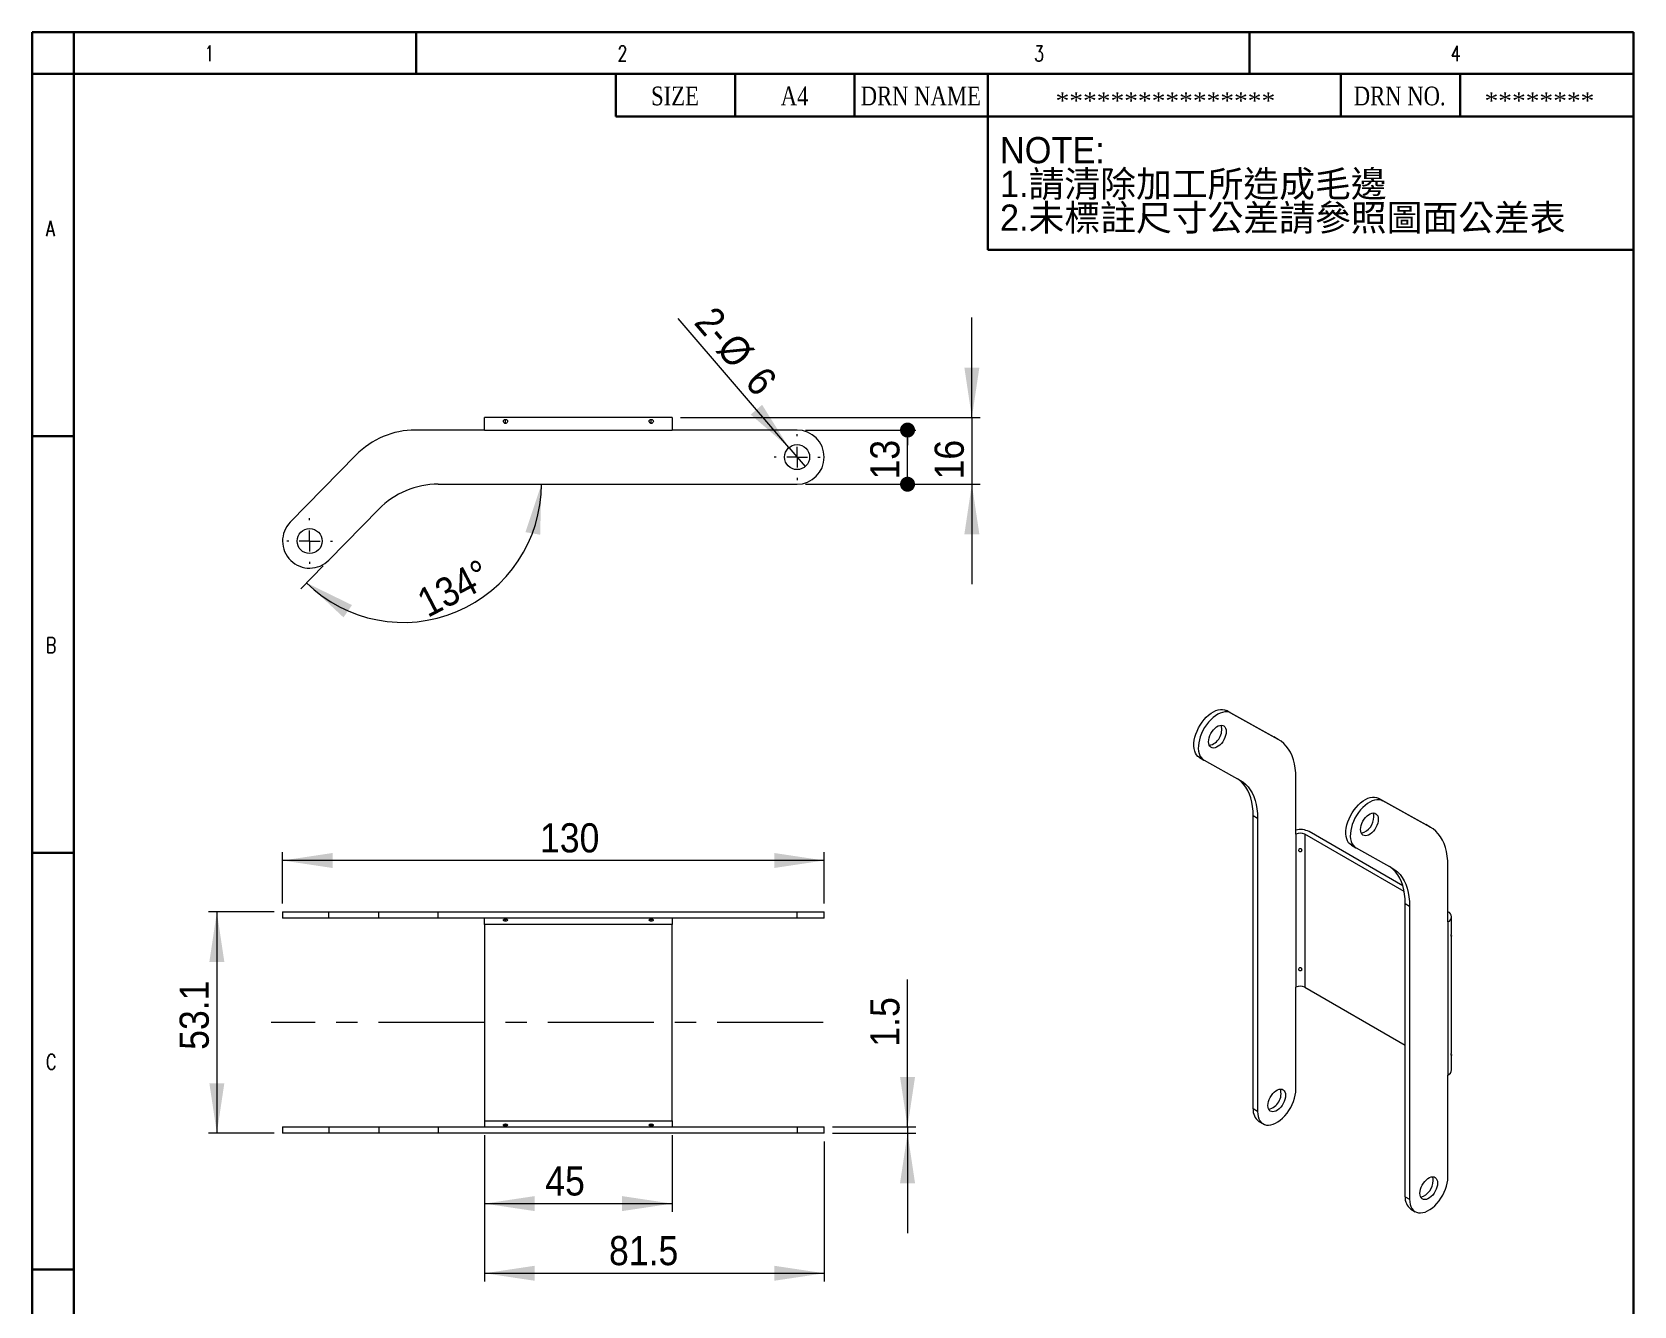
# Model space of a CAD drawing. Header units: millimetres. Extents: x 10 to 202, y 2 to 295.
# Drawn here: x 10 to 202.2, y 141.6 to 294.5 of the extents above; entities that cross this region are included whole.
import ezdxf

# ---------------------------------------------------------------- set-up
doc = ezdxf.new("R2010")
doc.units = ezdxf.units.MM
doc.linetypes.add('CENTER', pattern=[10.16, 6.35, -1.27, 1.27, -1.27])
doc.linetypes.add('CENTERX2', pattern=[20.32, 12.7, -2.54, 2.54, -2.54])
doc.layers.add('SLD-0', color=179, linetype='Continuous')
for name, color, linetype, lineweight in [('中心線2', 1, 'CENTER', 15), ('尺寸標柱線', 3, 'Continuous', 15), ('文字線性', 179, 'Continuous', 15)]:
    doc.layers.add(name, color=color, linetype=linetype, lineweight=lineweight)
doc.styles.add('SLDTEXTSTYLE0', font='GOTHIC.TTF', dxfattribs={"width": 0.913})
doc.styles.add('SLDTEXTSTYLE1', font='')
doc.styles.add('SLDTEXTSTYLE12', font='times.ttf', dxfattribs={"width": 0.8})
doc.styles.add('SLDTEXTSTYLE13', font='times.ttf', dxfattribs={"width": 1.090687})
doc.styles.add('SLDTEXTSTYLE14', font='txt_____.ttf', dxfattribs={"width": 0.75})
doc.styles.add('SLDTEXTSTYLE2', font='', dxfattribs={"bigfont": 'bigfont'})
doc.styles.get('SLDTEXTSTYLE1').set_extended_font_data('新細明體')
doc.styles.get('SLDTEXTSTYLE2').set_extended_font_data('新細明體')
doc.dimstyles.new('SLDDIMSTYLE0', dxfattribs={"dimtxt": 3.5, "dimasz": 6, "dimexe": 0, "dimexo": 0.0625, "dimgap": 0.875, "dimtad": 2, "dimlfac": 2, "dimrnd": 1e-09, "dimzin": 12, "dimdsep": 46, "dimtxsty": 'SLDTEXTSTYLE0', "dimsah": 1, "dimcen": 0.09, "dimadec": 0, "dimazin": 0, "dimtfac": 1, "dimtofl": 0, "dimtmove": 0, "dimatfit": 3, "dimfxl": 0, "dimtolj": 1, "dimtzin": 12, "dimarcsym": 0})
doc.dimstyles.new('SLDDIMSTYLE1', dxfattribs={"dimtxt": 3.5, "dimasz": 6, "dimexe": 0, "dimexo": 0.0625, "dimgap": 0.875, "dimtad": 2, "dimdec": 1, "dimlfac": 2, "dimrnd": 1e-09, "dimzin": 12, "dimdsep": 46, "dimtxsty": 'SLDTEXTSTYLE0', "dimsah": 1, "dimcen": 0.09, "dimadec": 0, "dimazin": 0, "dimtfac": 1, "dimtdec": 1, "dimtofl": 0, "dimtmove": 0, "dimatfit": 3, "dimfxl": 0, "dimtolj": 1, "dimtzin": 12, "dimarcsym": 0})
doc.dimstyles.new('SLDDIMSTYLE10', dxfattribs={"dimtxt": 3.5, "dimasz": 6, "dimexe": 0, "dimexo": 0.0625, "dimgap": 0.875, "dimtad": 2, "dimlfac": 2, "dimrnd": 1e-09, "dimzin": 12, "dimdsep": 46, "dimtxsty": 'SLDTEXTSTYLE0', "dimsah": 1, "dimcen": 0.09, "dimadec": 0, "dimazin": 0, "dimtfac": 1, "dimtofl": 0, "dimtmove": 0, "dimatfit": 3, "dimfxl": 0, "dimtolj": 1, "dimtzin": 12, "dimarcsym": 0})
doc.dimstyles.new('SLDDIMSTYLE2', dxfattribs={"dimtxt": 3.5, "dimasz": 6, "dimexe": 0, "dimexo": 0.0625, "dimgap": 0.875, "dimtad": 2, "dimdec": 1, "dimlfac": 2, "dimrnd": 1e-09, "dimzin": 12, "dimdsep": 46, "dimtxsty": 'SLDTEXTSTYLE0', "dimsah": 1, "dimcen": 0.09, "dimadec": 0, "dimazin": 0, "dimtfac": 1, "dimtdec": 1, "dimtofl": 0, "dimtmove": 0, "dimatfit": 3, "dimfxl": 0, "dimtolj": 1, "dimtzin": 12, "dimarcsym": 0})
doc.dimstyles.new('SLDDIMSTYLE5', dxfattribs={"dimtxt": 3.5, "dimasz": 1.8, "dimexe": 0, "dimexo": 0.0625, "dimgap": 0.875, "dimtad": 2, "dimlfac": 2, "dimrnd": 1e-09, "dimzin": 12, "dimdsep": 46, "dimtxsty": 'SLDTEXTSTYLE0', "dimblk1": 'DOT', "dimblk2": 'DOT', "dimsah": 1, "dimcen": 0.09, "dimadec": 0, "dimazin": 0, "dimtfac": 1, "dimtofl": 0, "dimtmove": 0, "dimatfit": 3, "dimldrblk": 'DOT', "dimfxl": 0, "dimtolj": 1, "dimtzin": 12, "dimarcsym": 0})
doc.dimstyles.new('SLDDIMSTYLE7', dxfattribs={"dimtxt": 3.5, "dimasz": 6, "dimexe": 0, "dimexo": 0.0625, "dimgap": 0.875, "dimtad": 2, "dimlfac": 2, "dimrnd": 1e-09, "dimzin": 12, "dimdsep": 46, "dimtxsty": 'SLDTEXTSTYLE0', "dimsah": 1, "dimcen": 0.09, "dimadec": 0, "dimazin": 0, "dimtfac": 1, "dimtmove": 0, "dimatfit": 3, "dimfxl": 0, "dimtolj": 1, "dimtzin": 12, "dimarcsym": 0})
doc.dimstyles.new('SLDDIMSTYLE9', dxfattribs={"dimtxt": 3.5, "dimasz": 6, "dimexe": 0, "dimexo": 0.0625, "dimgap": 0.875, "dimtad": 2, "dimdec": 4, "dimlfac": 2, "dimzin": 12, "dimdsep": 46, "dimtxsty": 'SLDTEXTSTYLE0', "dimsah": 1, "dimcen": 0.09, "dimadec": 0, "dimazin": 0, "dimtfac": 1, "dimtdec": 0, "dimtofl": 0, "dimtmove": 0, "dimatfit": 3, "dimfxl": 0, "dimtolj": 1, "dimtzin": 12, "dimarcsym": 0})

# ---------------------------------------------------------------- blocks, each defined once
blk = doc.blocks.new('SW_NOTE_0')
at = {"layer": '文字線性', "color": 0, "char_height": 3.5, "attachment_point": 1}
for s, insert, style in [('NOTE:', (0, 4.37), 'SLDTEXTSTYLE1'), ('1.請清除加工所造成毛邊', (0, -0.13), 'SLDTEXTSTYLE2'), ('2.未標註尺寸公差請參照圖面公差表', (0, -4.63), 'SLDTEXTSTYLE2')]:
    blk.add_mtext(s, dxfattribs=dict(at, insert=insert, style=style))
blk = doc.blocks.new('*D3')
at = {"layer": '尺寸標柱線', "color": 5}
for p, q in [((40.07, 189.92), (40.07, 196.09)), ((105.07, 195.09), (40.07, 195.09)), ((105.07, 189.92), (105.07, 196.09))]:
    blk.add_line(p, q, dxfattribs=at)
for points in [[(40.07, 195.09), (46.07, 194.19), (46.07, 195.99)], [(105.07, 195.09), (99.07, 195.99), (99.07, 194.19)]]:
    blk.add_solid(points, dxfattribs=at)
at = {"layer": '尺寸標柱線', "color": 5, "insert": (70.96, 199.56), "char_height": 3.5, "attachment_point": 1, "style": 'SLDTEXTSTYLE0'}
blk.add_mtext('130', dxfattribs=at)
blk = doc.blocks.new('*D4')
at = {"layer": '尺寸標柱線', "color": 5}
for p, q in [((64.32, 162.12), (64.32, 152.92)), ((86.82, 162.12), (86.82, 152.92)), ((64.32, 153.92), (86.82, 153.92))]:
    blk.add_line(p, q, dxfattribs=at)
for points in [[(64.32, 153.92), (70.32, 153.02), (70.32, 154.82)], [(86.82, 153.92), (80.82, 154.82), (80.82, 153.02)]]:
    blk.add_solid(points, dxfattribs=at)
at = {"layer": '尺寸標柱線', "color": 5, "insert": (71.59, 158.39), "char_height": 3.5, "attachment_point": 1, "style": 'SLDTEXTSTYLE0'}
blk.add_mtext('45', dxfattribs=at)
blk = doc.blocks.new('*D5')
at = {"layer": '尺寸標柱線', "color": 5}
for p, q in [((64.32, 162.12), (64.32, 144.56)), ((105.07, 161.37), (105.07, 144.56)), ((64.32, 145.56), (105.07, 145.56))]:
    blk.add_line(p, q, dxfattribs=at)
for points in [[(64.32, 145.56), (70.32, 144.66), (70.32, 146.46)], [(105.07, 145.56), (99.07, 146.46), (99.07, 144.66)]]:
    blk.add_solid(points, dxfattribs=at)
at = {"layer": '尺寸標柱線', "color": 5, "insert": (79.24, 150.03), "char_height": 3.5, "attachment_point": 1, "style": 'SLDTEXTSTYLE0'}
blk.add_mtext('81.5', dxfattribs=at)
blk = doc.blocks.new('*D6')
at = {"layer": '尺寸標柱線', "color": 5}
for p, q in [((39.07, 188.92), (31.18, 188.92)), ((32.18, 188.92), (32.18, 162.37)), ((39.07, 162.37), (31.18, 162.37))]:
    blk.add_line(p, q, dxfattribs=at)
for points in [[(32.18, 188.92), (31.28, 182.92), (33.08, 182.92)], [(32.18, 162.37), (33.08, 168.37), (31.28, 168.37)]]:
    blk.add_solid(points, dxfattribs=at)
at = {"layer": '尺寸標柱線', "color": 5, "insert": (27.71, 172.37), "char_height": 3.5, "attachment_point": 1, "rotation": 90, "style": 'SLDTEXTSTYLE0'}
blk.add_mtext('53.1', dxfattribs=at)
blk = doc.blocks.new('*D7')
at = {"layer": '尺寸標柱線', "color": 5}
for p, q in [((115.07, 163.12), (115.07, 180.8)), ((106.07, 163.12), (116.07, 163.12)), ((106.07, 162.37), (116.07, 162.37)), ((115.07, 163.12), (115.07, 162.37)), ((115.07, 162.37), (115.07, 150.37))]:
    blk.add_line(p, q, dxfattribs=at)
for points in [[(115.07, 163.12), (115.97, 169.12), (114.17, 169.12)], [(115.07, 162.37), (114.17, 156.37), (115.97, 156.37)]]:
    blk.add_solid(points, dxfattribs=at)
at = {"layer": '尺寸標柱線', "color": 5, "insert": (110.6, 172.75), "char_height": 3.5, "attachment_point": 1, "rotation": 90, "style": 'SLDTEXTSTYLE0'}
blk.add_mtext('1.5', dxfattribs=at)
blk = doc.blocks.new('*D19')
at = {"layer": '尺寸標柱線', "color": 5}
blk.add_line((44.94, 230.43), (42.24, 227.68), dxfattribs=at)
blk.add_arc((54.55, 240.24), 16.58, 225.5818, 0, dxfattribs=at)
for points in [[(71.13, 240.24), (69.21, 234.49), (70.98, 234.18)], [(42.94, 228.4), (47.38, 224.26), (48.4, 225.74)]]:
    blk.add_solid(points, dxfattribs=at)
at = {"layer": '尺寸標柱線', "color": 5, "insert": (55.87, 227.28), "char_height": 3.5, "attachment_point": 1, "rotation": 27.4965, "style": 'SLDTEXTSTYLE0'}
blk.add_mtext('134°', dxfattribs=at)
blk = doc.blocks.new('_DOT')
at = {"color": 0, "linetype": 'ByBlock', "lineweight": -2}
blk.add_line((-0.5, 0), (-1, 0), dxfattribs=at)
at = {"color": 0, "linetype": 'ByBlock', "const_width": 0.5}
blk.add_lwpolyline([(-0.25, 0, 1), (0.25, 0, 1)], format="xyb", close=True, dxfattribs=at)
blk = doc.blocks.new('*D20')
at = {"layer": '尺寸標柱線', "color": 5}
for p, q in [((102.82, 246.74), (116.07, 246.74)), ((115.07, 240.24), (115.07, 246.74)), ((102.82, 240.24), (116.07, 240.24))]:
    blk.add_line(p, q, dxfattribs=at)
at = {"layer": '尺寸標柱線', "color": 5, "xscale": 1.8, "yscale": 1.8}
for p, rotation in [((115.07, 246.74, 1.62), 89.99999999999679), ((115.07, 240.24, 1.62), 269.9999999999968)]:
    blk.add_blockref('_DOT', p, dxfattribs=dict(at, rotation=rotation))
at = {"layer": '尺寸標柱線', "color": 5, "insert": (110.6, 240.81), "char_height": 3.5, "attachment_point": 1, "rotation": 90, "style": 'SLDTEXTSTYLE0'}
blk.add_mtext('13', dxfattribs=at)
blk = doc.blocks.new('*D21')
at = {"layer": '尺寸標柱線', "color": 5}
for p, q in [((122.79, 248.24), (122.79, 260.24)), ((87.82, 248.24), (123.79, 248.24)), ((122.79, 248.24), (122.79, 240.24)), ((102.82, 240.24), (123.79, 240.24)), ((122.79, 240.24), (122.79, 228.24))]:
    blk.add_line(p, q, dxfattribs=at)
for points in [[(122.79, 248.24), (123.69, 254.24), (121.89, 254.24)], [(122.79, 240.24), (121.89, 234.24), (123.69, 234.24)]]:
    blk.add_solid(points, dxfattribs=at)
at = {"layer": '尺寸標柱線', "color": 5, "insert": (118.32, 240.81), "char_height": 3.5, "attachment_point": 1, "rotation": 90, "style": 'SLDTEXTSTYLE0'}
blk.add_mtext('16', dxfattribs=at)
blk = doc.blocks.new('*D22')
at = {"layer": '尺寸標柱線', "color": 5}
for q in [(87.56, 260.14), (102.79, 242.35)]:
    blk.add_line((100.84, 244.63), q, dxfattribs=at)
blk.add_solid([(100.84, 244.63), (97.62, 249.77), (96.25, 248.6)], dxfattribs=at)
at = {"layer": '尺寸標柱線', "color": 5, "char_height": 3.5, "attachment_point": 1, "rotation": 310.5672, "style": 'SLDTEXTSTYLE0'}
for s, insert in [('2-', (91.99, 261.85)), ('%%c', (94.64, 258.67)), ('6', (98.08, 254.66))]:
    blk.add_mtext(s, dxfattribs=dict(at, insert=insert))
blk = doc.blocks.new('SW_CENTERMARKSYMBOL_2')
at = {"layer": '中心線2', "color": 0}
for p, q in [((0, 2.5), (0, 2.75)), ((-2.5, 0), (-2.75, 0)), ((0, 0), (-1.25, 0)), ((0, 0), (0, 1.25)), ((0, 0), (0, -1.25)), ((0, 0), (1.25, 0)), ((2.5, 0), (2.75, 0)), ((0, -2.5), (0, -2.75))]:
    blk.add_line(p, q, dxfattribs=at)
blk = doc.blocks.new('SW_CENTERMARKSYMBOL_3')
at = {"layer": '中心線2', "color": 0}
for p, q in [((0, 2.5), (0, 2.75)), ((-2.5, 0), (-2.75, 0)), ((0, 0), (-1.25, 0)), ((0, 0), (0, 1.25)), ((0, 0), (0, -1.25)), ((0, 0), (1.25, 0)), ((2.5, 0), (2.75, 0)), ((0, -2.5), (0, -2.75))]:
    blk.add_line(p, q, dxfattribs=at)

msp = doc.modelspace()

# ---------------------------------------------------------------- linework, layer by layer
at = {"color": 7, "linetype": 'Continuous', "lineweight": 15}
for p, q in [((64.315949, 246.740739), (64.315949, 248.240739)), ((86.815948, 248.240739), (64.315949, 248.240739)), ((86.815948, 248.240739), (86.815948, 246.740739)), ((64.315949, 246.740719), (56.017691, 246.740719)), ((64.315949, 246.740739), (86.815948, 246.740739)), ((101.815952, 246.740719), (86.815948, 246.740739)), ((48.875188, 243.739624), (40.994635, 235.697383)), ((58.748823, 240.240719), (101.815948, 240.240719)), ((45.637259, 231.148096), (51.606322, 237.239624)), ((153.867816, 212.779848), (153.337485, 213.086001)), ((153.337485, 213.086001), (159.024208, 209.934083)), ((159.554539, 209.62793), (153.867816, 212.779848)), ((159.554539, 209.62793), (159.024208, 209.934083)), ((159.024208, 209.934083), (159.074829, 209.905447)), ((159.60516, 209.599294), (159.074829, 209.905447)), ((150.104202, 207.447376), (150.634532, 207.141223)), ((150.650984, 207.131918), (154.958344, 204.744521)), ((161.676634, 198.244978), (161.676634, 205.020844)), ((171.580869, 202.55432), (172.111199, 202.248167)), ((171.580869, 202.55432), (177.267591, 199.402402)), ((177.797922, 199.096249), (172.111199, 202.248167)), ((157.08044, 200.137437), (156.550109, 200.443591)), ((156.550109, 165.277525), (156.550109, 200.443591)), ((157.08044, 200.137437), (157.08044, 164.971372)), ((161.676648, 198.244986), (161.676648, 179.872819)), ((174.670728, 191.355969), (162.737308, 198.244986)), ((162.737308, 198.244986), (162.737308, 179.872819)), ((174.501357, 192.066051), (163.267638, 198.55114)), ((177.797922, 199.096249), (177.267591, 199.402402)), ((177.267591, 199.402402), (177.318212, 199.373766)), ((177.848543, 199.067613), (177.318212, 199.373766)), ((168.347585, 196.915695), (168.877915, 196.609542)), ((168.894367, 196.600237), (173.201728, 194.212841)), ((179.920017, 187.713297), (179.920017, 194.489163)), ((40.065946, 188.920553), (40.065946, 188.170552)), ((40.065946, 188.920553), (45.637259, 188.920553)), ((45.637259, 188.170552), (45.637259, 188.920553)), ((45.637259, 188.920553), (51.606322, 188.920553)), ((51.606322, 188.170552), (51.606322, 188.920553)), ((51.606322, 188.920553), (58.748823, 188.920553)), ((58.748823, 188.170552), (58.748823, 188.920553)), ((58.748823, 188.920553), (101.815948, 188.920553)), ((101.815948, 188.170552), (101.815948, 188.920553)), ((101.815948, 188.920553), (105.065947, 188.920553)), ((105.065947, 188.170552), (105.065947, 188.920553)), ((174.793492, 189.91191), (175.323823, 189.605756)), ((174.793492, 154.745844), (174.793492, 189.91191)), ((175.323823, 189.605756), (175.323823, 154.439691)), ((45.637259, 188.170552), (40.065946, 188.170552)), ((51.606322, 188.170552), (45.637259, 188.170552)), ((58.748823, 188.170552), (51.606322, 188.170552)), ((101.815948, 188.170552), (58.748823, 188.170552)), ((64.315949, 187.420552), (64.315949, 188.170552)), ((86.815948, 187.420552), (64.315949, 187.420552)), ((64.315949, 187.420552), (64.315949, 163.870512)), ((86.815948, 188.170552), (86.815948, 187.420552)), ((86.815948, 163.870512), (86.815948, 187.420552)), ((105.065947, 188.170552), (101.815948, 188.170552)), ((179.920031, 187.713305), (179.920031, 169.341138)), ((180.35937, 186.487771), (180.35937, 188.325612)), ((180.35937, 172.198307), (180.35937, 186.080758)), ((161.676634, 167.624695), (161.676648, 179.872819)), ((162.737308, 179.872819), (174.793492, 172.912932)), ((180.35937, 169.953444), (180.35937, 171.791294)), ((179.920017, 157.093014), (179.920031, 169.341138)), ((64.315949, 163.870512), (86.815948, 163.870512)), ((64.315949, 163.870512), (64.315949, 163.120513)), ((86.815948, 163.870512), (86.815948, 163.120513)), ((157.08044, 164.971372), (156.550109, 165.277525)), ((157.223338, 163.78953), (157.753669, 163.483377)), ((40.065946, 163.120513), (40.065946, 162.370512)), ((40.065946, 163.120513), (45.637259, 163.120513)), ((45.637259, 162.370512), (40.065946, 162.370512)), ((45.637259, 163.120513), (45.637259, 162.370512)), ((45.637259, 163.120513), (51.606322, 163.120513)), ((51.606322, 162.370512), (45.637259, 162.370512)), ((51.606322, 163.120513), (51.606322, 162.370512)), ((51.606322, 163.120513), (58.748823, 163.120513)), ((58.748823, 162.370512), (51.606322, 162.370512)), ((58.748823, 163.120513), (58.748823, 162.370512)), ((58.748823, 163.120513), (101.815948, 163.120513)), ((101.815948, 162.370512), (58.748823, 162.370512)), ((101.815948, 163.120513), (101.815948, 162.370512)), ((101.815948, 163.120513), (105.065947, 163.120513)), ((105.065947, 162.370512), (101.815948, 162.370512)), ((105.065947, 162.370512), (105.065947, 163.120513)), ((174.793492, 154.745844), (175.323823, 154.439691)), ((175.466721, 153.257849), (175.997052, 152.951696))]:
    msp.add_line(p, q, dxfattribs=at)
at = {"color": 8, "linetype": 'Continuous', "lineweight": 15}
for p, q in [((66.815948, 247.529773), (66.815948, 248.016445)), ((84.315948, 247.529773), (84.315948, 248.016445)), ((66.815948, 187.815069), (66.815948, 188.058405)), ((84.315948, 187.815069), (84.315948, 188.058405)), ((66.815948, 163.232659), (66.815948, 163.475996)), ((84.315948, 163.232659), (84.315948, 163.475996))]:
    msp.add_line(p, q, dxfattribs=at)
at = {"color": 7, "linetype": 'Continuous', "lineweight": 15, "flags": 128}
for points in [[(150.104202, 207.447376), (149.927612, 207.574362), (149.762981, 207.753041), (149.629356, 207.971286), (149.528844, 208.22566), (149.463032, 208.512148), (149.432958, 208.826233), (149.439093, 209.16296), (149.481344, 209.517024), (149.559041, 209.882833), (149.670961, 210.254624), (149.81534, 210.626532), (149.989898, 210.992691), (150.191886, 211.34733), (150.418114, 211.684851), (150.665017, 211.999931), (150.928702, 212.287607), (151.205008, 212.543338), (151.489579, 212.763088), (151.777927, 212.943398), (152.065505, 213.081421), (152.347777, 213.17498), (152.620291, 213.222601), (152.87875, 213.223531), (153.119078, 213.177757), (153.337485, 213.086001)], [(153.867816, 212.779848), (153.649409, 212.871604), (153.409081, 212.917378), (153.150621, 212.916447), (152.878107, 212.868827), (152.595835, 212.775268), (152.308258, 212.637245), (152.01991, 212.456935), (151.735339, 212.237185), (151.459033, 211.981454), (151.195347, 211.693778), (150.948445, 211.378698), (150.722216, 211.041177), (150.520229, 210.686538), (150.345671, 210.320379), (150.201292, 209.948471), (150.089372, 209.57668), (150.011674, 209.210871), (149.969423, 208.856807), (149.963288, 208.520079), (149.993363, 208.205995), (150.059175, 207.919507), (150.159686, 207.665133), (150.293311, 207.446888), (150.457942, 207.268209), (150.650984, 207.131918)], [(151.198739, 209.343575), (151.216799, 209.579061), (151.270363, 209.827376), (151.357609, 210.08007), (151.475562, 210.328533), (151.620209, 210.564304), (151.786623, 210.779361), (151.969136, 210.966371), (152.161534, 211.118973), (152.357265, 211.231966), (152.549663, 211.301502), (152.732177, 211.325218), (152.89859, 211.302298), (153.043237, 211.233532), (153.161191, 211.121256), (153.248436, 210.969292), (153.302, 210.782823), (153.32006, 210.568187), (153.302, 210.332705), (153.248436, 210.084387), (153.161191, 209.831696), (153.043237, 209.583233), (152.89859, 209.347459), (152.732177, 209.132405), (152.549663, 208.945393), (152.357265, 208.792793), (152.161534, 208.6798), (151.969136, 208.610262), (151.786623, 208.586548), (151.620209, 208.609465), (151.475562, 208.678234), (151.357609, 208.790511), (151.270363, 208.942471), (151.216799, 209.128943), (151.198739, 209.343575)], [(161.676634, 205.020844), (161.658149, 205.600205), (161.602791, 206.155194), (161.510849, 206.68291), (161.382804, 207.180595), (161.219325, 207.645645), (161.021268, 208.075628), (160.789667, 208.468299), (160.525733, 208.821603), (160.230847, 209.133694), (159.906551, 209.402937), (159.554539, 209.62793)], [(156.550109, 200.443591), (156.531624, 201.022951), (156.476266, 201.577939), (156.384324, 202.105655), (156.256279, 202.60334), (156.092801, 203.06839), (155.894743, 203.498375), (155.663142, 203.891045), (155.399209, 204.244348), (155.104323, 204.556439), (154.780026, 204.825684), (154.656114, 204.912035)], [(154.958344, 204.744521), (155.310356, 204.519531), (155.634653, 204.250286), (155.92954, 203.938195), (156.193472, 203.584892), (156.425073, 203.192221), (156.623131, 202.762237), (156.78661, 202.297187), (156.914654, 201.799502), (157.006596, 201.271786), (157.061955, 200.716797), (157.08044, 200.137437)], [(168.347585, 196.915695), (168.170995, 197.042681), (168.006364, 197.22136), (167.872739, 197.439605), (167.772228, 197.693979), (167.706415, 197.980467), (167.676341, 198.294552), (167.682476, 198.631279), (167.724727, 198.985343), (167.802425, 199.351152), (167.914344, 199.722943), (168.058724, 200.094851), (168.233281, 200.46101), (168.435269, 200.815649), (168.661497, 201.15317), (168.9084, 201.46825), (169.172085, 201.755926), (169.448391, 202.011657), (169.732962, 202.231407), (170.021311, 202.411717), (170.308888, 202.549741), (170.59116, 202.643299), (170.863674, 202.69092), (171.122134, 202.69185), (171.362462, 202.646076), (171.580869, 202.55432)], [(172.111199, 202.248167), (171.892792, 202.339923), (171.652464, 202.385697), (171.394005, 202.384766), (171.12149, 202.337146), (170.839218, 202.243587), (170.551641, 202.105564), (170.263293, 201.925254), (169.978722, 201.705504), (169.702416, 201.449773), (169.438731, 201.162097), (169.191828, 200.847017), (168.965599, 200.509496), (168.763612, 200.154857), (168.589054, 199.788698), (168.444675, 199.41679), (168.332755, 199.044999), (168.255057, 198.67919), (168.212807, 198.325126), (168.206672, 197.988398), (168.236746, 197.674314), (168.302558, 197.387826), (168.403069, 197.133452), (168.536695, 196.915207), (168.701325, 196.736528), (168.894367, 196.600237)], [(171.563443, 200.036507), (171.545384, 199.801024), (171.491819, 199.552706), (171.404574, 199.300015), (171.28662, 199.051552), (171.141974, 198.815778), (170.97556, 198.600724), (170.793046, 198.413712), (170.600648, 198.261112), (170.404917, 198.148119), (170.21252, 198.078581), (170.030006, 198.054867), (169.863592, 198.077784), (169.718945, 198.146553), (169.600992, 198.25883), (169.513747, 198.41079), (169.460182, 198.597262), (169.442122, 198.811894), (169.460182, 199.04738), (169.513747, 199.295695), (169.600992, 199.548389), (169.718945, 199.796852), (169.863592, 200.032623), (170.030006, 200.24768), (170.21252, 200.43469), (170.404917, 200.587292), (170.600648, 200.700285), (170.793046, 200.769821), (170.97556, 200.793537), (171.141974, 200.770617), (171.28662, 200.701851), (171.404574, 200.589575), (171.491819, 200.437611), (171.545384, 200.251142), (171.563443, 200.036507)], [(179.920017, 194.489163), (179.901532, 195.068524), (179.846174, 195.623513), (179.754232, 196.151229), (179.626187, 196.648914), (179.462708, 197.113964), (179.264651, 197.543947), (179.03305, 197.936618), (178.769117, 198.289922), (178.474231, 198.602013), (178.149934, 198.871256), (177.797922, 199.096249)], [(174.793492, 189.91191), (174.775008, 190.49127), (174.719649, 191.046258), (174.627707, 191.573974), (174.499662, 192.071659), (174.336184, 192.536709), (174.138126, 192.966694), (173.906525, 193.359364), (173.642592, 193.712668), (173.347706, 194.024758), (173.023409, 194.294003), (172.899497, 194.380354)], [(173.201728, 194.212841), (173.553739, 193.98785), (173.878036, 193.718605), (174.172923, 193.406514), (174.436856, 193.053211), (174.668456, 192.66054), (174.866514, 192.230556), (175.029993, 191.765506), (175.158038, 191.267821), (175.24998, 190.740105), (175.305338, 190.185116), (175.323823, 189.605756)], [(157.08044, 164.971372), (157.098561, 164.649229), (157.152638, 164.35309), (157.24182, 164.087623), (157.364699, 163.857014), (157.519337, 163.664903), (157.703296, 163.514318), (157.913674, 163.407634), (158.147154, 163.346533), (158.400053, 163.331978), (158.668384, 163.3642), (158.947915, 163.442691), (159.234236, 163.566212), (159.522834, 163.732815), (159.809155, 163.939873), (160.088686, 164.184121), (160.357017, 164.461708), (160.609917, 164.768252), (160.843397, 165.098924), (161.053776, 165.448506), (161.237735, 165.811485), (161.392373, 166.182138), (161.515252, 166.554618), (161.604434, 166.923052), (161.658512, 167.28163), (161.676634, 167.624695)], [(158.317876, 165.685729), (158.335936, 165.921214), (158.3895, 166.169529), (158.476745, 166.422222), (158.594699, 166.670686), (158.739346, 166.90646), (158.90576, 167.121513), (159.088273, 167.308525), (159.280671, 167.461125), (159.476402, 167.574118), (159.6688, 167.643656), (159.851314, 167.66737), (160.017727, 167.644453), (160.162374, 167.575685), (160.280328, 167.463408), (160.367573, 167.311446), (160.421137, 167.124974), (160.439197, 166.910341), (160.421137, 166.674858), (160.367573, 166.426541), (160.280328, 166.173848), (160.162374, 165.925385), (160.017727, 165.689612), (159.851314, 165.474558), (159.6688, 165.287546), (159.476402, 165.134945), (159.280671, 165.021952), (159.088273, 164.952415), (158.90576, 164.928702), (158.739346, 164.951618), (158.594699, 165.020386), (158.476745, 165.132662), (158.3895, 165.284624), (158.335936, 165.471097), (158.317876, 165.685729)], [(175.323823, 154.439691), (175.341944, 154.117548), (175.396022, 153.821409), (175.485203, 153.555942), (175.608082, 153.325333), (175.76272, 153.133222), (175.946679, 152.982637), (176.157057, 152.875953), (176.390537, 152.814852), (176.643437, 152.800297), (176.911768, 152.832519), (177.191298, 152.91101), (177.47762, 153.034531), (177.766217, 153.201134), (178.052539, 153.408192), (178.332069, 153.65244), (178.6004, 153.930027), (178.8533, 154.236571), (179.08678, 154.567243), (179.297159, 154.916825), (179.481118, 155.279804), (179.635756, 155.650457), (179.758635, 156.022937), (179.847817, 156.391371), (179.901895, 156.749949), (179.920017, 157.093014)], [(178.68258, 156.37866), (178.66452, 156.143177), (178.610956, 155.89486), (178.523711, 155.642167), (178.405757, 155.393704), (178.26111, 155.157931), (178.094697, 154.942877), (177.912183, 154.755865), (177.719785, 154.603264), (177.524055, 154.490271), (177.331657, 154.420734), (177.149143, 154.397021), (176.982729, 154.419937), (176.838082, 154.488705), (176.720128, 154.600981), (176.632883, 154.752943), (176.579319, 154.939416), (176.56126, 155.154048), (176.579319, 155.389533), (176.632883, 155.637848), (176.720128, 155.890541), (176.838082, 156.139005), (176.982729, 156.374779), (177.149143, 156.589832), (177.331657, 156.776844), (177.524055, 156.929444), (177.719785, 157.042437), (177.912183, 157.111975), (178.094697, 157.135689), (178.26111, 157.112772), (178.405757, 157.044004), (178.523711, 156.931727), (178.610956, 156.779765), (178.66452, 156.593293), (178.68258, 156.37866)]]:
    msp.add_lwpolyline(points, dxfattribs=at)
at = {"color": 7, "linetype": 'Continuous', "lineweight": 15}
for centre in [(101.815948, 243.490719), (43.315948, 233.422739)]:
    msp.add_circle(centre, 1.5, dxfattribs=at)
for centre, radius, start, end in [((56.01769, 236.740719), 10, 90, 135.58178555), ((101.815948, 243.490719), 3.25, 270, 89.99992367), ((58.748823, 230.240719), 10, 90, 135.58178555), ((43.315948, 233.422739), 3.25, 135.58178555, 315.58178555), ((150.845153, 210.772311), 1.931118, 283.40113492, 16.60420601), ((168.970914, 200.345331), 2.0622, 285.90673806, 359.92579508), ((170.068568, 200.375847), 0.965115, 358.02941407, 25.57398228), ((162.203702, 196.489704), 2.3198, 62.70110943, 103.13254076), ((162.206978, 197.221455), 1.152764, 62.60963556, 117.39037984), ((179.68764, 188.325611), 0.654923, 290.78345298, 69.21656242), ((162.206978, 178.849288), 1.152764, 62.60963556, 117.39037984), ((179.608683, 170.028305), 0.754411, 294.37477244, 354.30513855), ((157.964289, 167.114463), 1.931119, 283.40113497, 16.60423702), ((158.195944, 165.125872), 1.652807, 174.73544342, 233.9524046), ((176.090048, 156.687484), 2.062203, 285.9067842, 359.92578444), ((177.187706, 156.717999), 0.965114, 358.02945548, 25.57403094), ((176.439328, 154.594191), 1.652807, 174.73544342, 233.9524046)]:
    msp.add_arc(centre, radius, start, end, dxfattribs=at)
for points, knots in [([(66.815948, 247.529773), (66.776112, 247.529777), (66.737764, 247.541396), (66.672514, 247.578921), (66.646178, 247.60392), (66.584637, 247.684623), (66.565946, 247.74565), (66.565949, 247.85716), (66.584624, 247.908649), (66.646739, 247.968386), (66.673107, 247.985193), (66.737821, 248.009356), (66.776893, 248.016445), (66.815948, 248.016445)], [0, 0, 0, 0, 0.125, 0.125, 0.25, 0.25, 0.5, 0.5, 0.75, 0.75, 0.875, 0.875, 1, 1, 1, 1]), ([(66.815948, 248.016445), (66.85498, 248.016445), (66.894164, 248.00933), (66.9588, 247.985182), (66.985457, 247.968161), (67.047369, 247.908425), (67.065942, 247.857173), (67.065954, 247.745676), (67.047245, 247.684395), (66.985228, 247.603384), (66.95903, 247.578685), (66.894137, 247.541434), (66.85576, 247.529768), (66.815948, 247.529773)], [0, 0, 0, 0, 0.125, 0.125, 0.25, 0.25, 0.5, 0.5, 0.75, 0.75, 0.875, 0.875, 1, 1, 1, 1]), ([(84.315948, 247.529773), (84.276112, 247.529777), (84.237764, 247.541396), (84.172514, 247.578921), (84.146178, 247.60392), (84.084637, 247.684623), (84.065946, 247.74565), (84.065949, 247.85716), (84.084624, 247.908649), (84.146739, 247.968386), (84.173107, 247.985193), (84.237821, 248.009356), (84.276893, 248.016445), (84.315948, 248.016445)], [0, 0, 0, 0, 0.125, 0.125, 0.25, 0.25, 0.5, 0.5, 0.75, 0.75, 0.875, 0.875, 1, 1, 1, 1]), ([(84.315948, 248.016445), (84.35498, 248.016445), (84.394164, 248.00933), (84.4588, 247.985182), (84.485457, 247.968161), (84.547369, 247.908425), (84.565942, 247.857173), (84.565954, 247.745676), (84.547245, 247.684395), (84.485228, 247.603384), (84.45903, 247.578685), (84.394137, 247.541434), (84.35576, 247.529768), (84.315948, 247.529773)], [0, 0, 0, 0, 0.125, 0.125, 0.25, 0.25, 0.5, 0.5, 0.75, 0.75, 0.875, 0.875, 1, 1, 1, 1]), ([(162.034913, 196.3189), (162.034913, 196.364511), (162.046718, 196.412132), (162.088512, 196.476043), (162.106754, 196.49586), (162.151615, 196.525195), (162.178944, 196.534621), (162.235374, 196.534545), (162.262754, 196.525073), (162.308055, 196.49515), (162.325926, 196.475406), (162.367055, 196.412231), (162.37905, 196.364592), (162.379042, 196.3189)], [0, 0, 0, 0, 0.25, 0.25, 0.375, 0.375, 0.5, 0.5, 0.625, 0.625, 0.75, 0.75, 1, 1, 1, 1]), ([(162.379042, 196.3189), (162.379035, 196.273148), (162.367076, 196.229374), (162.325964, 196.17472), (162.308195, 196.158356), (162.262924, 196.133885), (162.235423, 196.126403), (162.179601, 196.126224), (162.152003, 196.133541), (162.106536, 196.157763), (162.088399, 196.174269), (162.046794, 196.229332), (162.034913, 196.27323), (162.034913, 196.3189)], [0, 0, 0, 0, 0.25, 0.25, 0.375, 0.375, 0.5, 0.5, 0.625, 0.625, 0.75, 0.75, 1, 1, 1, 1]), ([(66.815948, 187.815069), (66.760089, 187.815069), (66.704051, 187.8257), (66.631079, 187.860553), (66.608857, 187.875499), (66.576239, 187.910528), (66.565906, 187.931065), (66.56599, 187.970957), (66.576371, 187.989099), (66.60965, 188.017763), (66.631802, 188.028372), (66.703946, 188.052228), (66.759986, 188.058401), (66.815948, 188.058405)], [0, 0, 0, 0, 0.25, 0.25, 0.375, 0.375, 0.5, 0.5, 0.625, 0.625, 0.75, 0.75, 1, 1, 1, 1]), ([(66.815948, 188.058405), (66.871982, 188.058409), (66.927883, 188.05224), (67.000042, 188.028395), (67.0221, 188.017849), (67.055441, 187.98921), (67.065823, 187.970982), (67.06607, 187.931538), (67.055916, 187.91083), (67.022903, 187.875331), (67.000642, 187.860459), (66.927931, 187.825762), (66.871879, 187.815069), (66.815948, 187.815069)], [0, 0, 0, 0, 0.25, 0.25, 0.375, 0.375, 0.5, 0.5, 0.625, 0.625, 0.75, 0.75, 1, 1, 1, 1]), ([(84.315948, 187.815069), (84.260089, 187.815069), (84.204051, 187.8257), (84.131079, 187.860553), (84.108857, 187.875499), (84.076239, 187.910528), (84.065906, 187.931065), (84.06599, 187.970957), (84.076371, 187.989099), (84.10965, 188.017763), (84.131802, 188.028372), (84.203946, 188.052228), (84.259986, 188.058401), (84.315948, 188.058405)], [0, 0, 0, 0, 0.25, 0.25, 0.375, 0.375, 0.5, 0.5, 0.625, 0.625, 0.75, 0.75, 1, 1, 1, 1]), ([(84.315948, 188.058405), (84.371982, 188.058409), (84.427883, 188.05224), (84.500042, 188.028395), (84.5221, 188.017849), (84.555441, 187.98921), (84.565823, 187.970982), (84.56607, 187.931538), (84.555916, 187.91083), (84.522903, 187.875331), (84.500642, 187.860459), (84.427931, 187.825762), (84.371879, 187.815069), (84.315948, 187.815069)], [0, 0, 0, 0, 0.25, 0.25, 0.375, 0.375, 0.5, 0.5, 0.625, 0.625, 0.75, 0.75, 1, 1, 1, 1]), ([(180.319362, 186.085598), (180.319846, 186.103671), (180.320814, 186.139775), (180.328624, 186.211292), (180.341109, 186.300166), (180.352206, 186.379554), (180.357652, 186.439307), (180.359536, 186.4707), (180.359197, 186.484759), (180.359125, 186.487769)], [0, 0, 0, 0, 0.1313368646, 0.2623782196, 0.4507692353, 0.7056339774, 0.8351891431, 0.9647090167, 1, 1, 1, 1]), ([(180.359122, 186.080759), (180.359088, 186.072115), (180.35901, 186.051682), (180.355936, 186.027438), (180.350604, 186.007982), (180.341633, 185.995459), (180.330464, 186.001949), (180.321031, 186.034874), (180.319905, 186.069087), (180.319362, 186.085598)], [0, 0, 0, 0, 0.0962250805, 0.2274537513, 0.3587239613, 0.4889511233, 0.7132828207, 0.8616272396, 1, 1, 1, 1]), ([(162.034913, 182.029435), (162.034913, 182.075047), (162.046718, 182.122668), (162.088512, 182.186579), (162.106754, 182.206396), (162.151615, 182.235731), (162.178944, 182.245157), (162.235374, 182.24508), (162.262754, 182.235609), (162.308055, 182.205686), (162.325926, 182.185942), (162.367055, 182.122767), (162.37905, 182.075128), (162.379042, 182.029435)], [0, 0, 0, 0, 0.25, 0.25, 0.375, 0.375, 0.5, 0.5, 0.625, 0.625, 0.75, 0.75, 1, 1, 1, 1]), ([(162.379042, 182.029435), (162.379035, 181.983684), (162.367076, 181.93991), (162.325964, 181.885256), (162.308195, 181.868892), (162.262924, 181.844421), (162.235423, 181.836938), (162.179601, 181.83676), (162.152003, 181.844077), (162.106536, 181.868299), (162.088399, 181.884805), (162.046794, 181.939867), (162.034913, 181.983765), (162.034913, 182.029435)], [0, 0, 0, 0, 0.25, 0.25, 0.375, 0.375, 0.5, 0.5, 0.625, 0.625, 0.75, 0.75, 1, 1, 1, 1]), ([(180.319362, 171.796134), (180.319846, 171.814206), (180.320814, 171.85031), (180.328624, 171.921828), (180.341109, 172.010702), (180.352206, 172.090091), (180.357652, 172.149842), (180.359536, 172.181236), (180.359197, 172.195295), (180.359125, 172.198306)], [0, 0, 0, 0, 0.1313359743, 0.2623774141, 0.4507685517, 0.7056341068, 0.8351889051, 0.9647090082, 1, 1, 1, 1]), ([(180.359122, 171.791295), (180.359088, 171.782651), (180.35901, 171.762219), (180.355936, 171.737973), (180.350604, 171.718518), (180.341633, 171.705995), (180.330464, 171.712485), (180.321031, 171.74541), (180.319905, 171.779623), (180.319362, 171.796134)], [0, 0, 0, 0, 0.0962250628, 0.2274534323, 0.3587235778, 0.4889506758, 0.7132829039, 0.8616268209, 1, 1, 1, 1]), ([(66.815948, 163.232659), (66.760089, 163.232659), (66.704051, 163.238724), (66.631079, 163.262976), (66.608857, 163.273828), (66.576239, 163.302241), (66.565906, 163.320355), (66.56599, 163.360267), (66.576371, 163.380846), (66.60965, 163.416246), (66.631802, 163.430911), (66.703946, 163.46522), (66.759988, 163.476002), (66.815948, 163.475996)], [0, 0, 0, 0, 0.25, 0.25, 0.375, 0.375, 0.5, 0.5, 0.625, 0.625, 0.75, 0.75, 1, 1, 1, 1]), ([(66.815948, 163.475996), (66.87198, 163.475989), (66.927883, 163.465239), (67.000042, 163.430943), (67.0221, 163.416359), (67.055441, 163.380975), (67.065823, 163.36031), (67.06607, 163.32081), (67.055916, 163.302489), (67.022903, 163.273688), (67.000642, 163.26291), (66.927931, 163.238769), (66.871879, 163.232659), (66.815948, 163.232659)], [0, 0, 0, 0, 0.25, 0.25, 0.375, 0.375, 0.5, 0.5, 0.625, 0.625, 0.75, 0.75, 1, 1, 1, 1]), ([(84.315948, 163.232659), (84.260089, 163.232659), (84.204051, 163.238724), (84.131079, 163.262976), (84.108857, 163.273828), (84.076239, 163.302241), (84.065906, 163.320355), (84.06599, 163.360267), (84.076371, 163.380846), (84.10965, 163.416246), (84.131802, 163.430911), (84.203946, 163.46522), (84.259988, 163.476002), (84.315948, 163.475996)], [0, 0, 0, 0, 0.25, 0.25, 0.375, 0.375, 0.5, 0.5, 0.625, 0.625, 0.75, 0.75, 1, 1, 1, 1]), ([(84.315948, 163.475996), (84.37198, 163.475989), (84.427883, 163.465239), (84.500042, 163.430943), (84.5221, 163.416359), (84.555441, 163.380975), (84.565823, 163.36031), (84.56607, 163.32081), (84.555916, 163.302489), (84.522903, 163.273688), (84.500642, 163.26291), (84.427931, 163.238769), (84.371879, 163.232659), (84.315948, 163.232659)], [0, 0, 0, 0, 0.25, 0.25, 0.375, 0.375, 0.5, 0.5, 0.625, 0.625, 0.75, 0.75, 1, 1, 1, 1])]:
    msp.add_open_spline(points, degree=3, knots=knots, dxfattribs=at)
at = {"layer": 'SLD-0', "color": 7, "linetype": 'Continuous', "lineweight": 30}
for p, q in [((10, 294.5), (10, 2.5)), ((80.057306, 284.347266), (80.057306, 289.5)), ((94.382306, 289.5), (94.382306, 284.347266)), ((108.707306, 289.5), (108.707306, 284.347266)), ((124.704216, 289.5), (124.704216, 284.347266)), ((167.08125, 289.5), (167.08125, 284.347266)), ((181.40625, 289.5), (181.40625, 284.347266)), ((80.057306, 284.347266), (202.249072, 284.347266)), ((15, 246), (10, 246)), ((10, 196), (15, 196)), ((10, 146), (15, 146))]:
    msp.add_line(p, q, dxfattribs=at)
at = {"layer": 'SLD-0', "color": 7, "lineweight": 30}
for p, q in [((202.2, 294.5), (10, 294.5)), ((15, 289.5), (15, 294.5)), ((56.1, 289.5), (56.1, 294.5)), ((156.1, 289.5), (156.1, 294.5)), ((202.2, 289.5), (202.2, 294.5)), ((15, 289.5), (10, 289.5)), ((15, 289.5), (15, 2.5)), ((202.2, 289.5), (15, 289.5)), ((202.2, 2.5), (202.2, 289.5)), ((124.704216, 284.347266), (124.704216, 268.347266)), ((124.704216, 268.347266), (202.225929, 268.347266))]:
    msp.add_line(p, q, dxfattribs=at)
at = {"layer": '中心線2', "color": 1, "linetype": 'CENTERX2', "lineweight": 0}
msp.add_line((104.924645, 175.645532), (38.696923, 175.645532), dxfattribs=at)

# ---------------------------------------------------------------- block references
at = {"layer": '中心線2', "color": 1}
for name, p in [('SW_CENTERMARKSYMBOL_2', (101.815948, 243.490719)), ('SW_CENTERMARKSYMBOL_3', (43.315948, 233.422739))]:
    msp.add_blockref(name, p, dxfattribs=at)
at = {"layer": '文字線性', "color": 1, "xscale": 0.9, "yscale": 0.9, "zscale": 0.9}
msp.add_blockref('SW_NOTE_0', (126.159967, 277.970866), dxfattribs=at)

# ---------------------------------------------------------------- texts
at = {"layer": 'SLD-0', "color": 7, "attachment_point": 1}
for s, insert, char_height, style in [('1', (30.683336, 292.852429), 1.852083, 'SLDTEXTSTYLE14'), ('2', (80.26667, 292.852429), 1.852083, 'SLDTEXTSTYLE14'), ('3', (130.26667, 292.852429), 1.852083, 'SLDTEXTSTYLE14'), ('4', (180.266661, 292.852429), 1.852083, 'SLDTEXTSTYLE14'), ('SIZE', (84.29168, 287.95586), 2.25, 'SLDTEXTSTYLE12'), ('A4', (99.849493, 287.95586), 2.25, 'SLDTEXTSTYLE12'), ('DRN NAME', (109.4467, 287.95586), 2.25, 'SLDTEXTSTYLE12'), ('****************', (132.836325, 287.246134), 2, 'SLDTEXTSTYLE13'), ('DRN NO.', (168.61875, 287.95586), 2.25, 'SLDTEXTSTYLE12'), ('********', (184.314459, 287.246134), 2, 'SLDTEXTSTYLE13'), ('A', (11.666667, 271.852425), 1.852083, 'SLDTEXTSTYLE14'), ('B', (11.666667, 221.852425), 1.852083, 'SLDTEXTSTYLE14'), ('C', (11.666667, 171.852425), 1.852083, 'SLDTEXTSTYLE14')]:
    msp.add_mtext(s, dxfattribs=dict(at, insert=insert, char_height=char_height, style=style))

# ---------------------------------------------------------------- dimensions: what is measured, and where the dimension line sits
at = {"layer": '尺寸標柱線', "color": 5}
dim = msp.add_diameter_dim_2p(p1=(102.791457, 242.351253), p2=(100.840439, 244.630185), text='2-<>', dimstyle='SLDDIMSTYLE7', dxfattribs=at)
dim.commit()
dim.dimension.update_dxf_attribs({"geometry": '*D22', "text_midpoint": (92.327984, 254.573379), "dimtype": 163})
for base, p1, p2, angle, dimstyle, picture, middle in [((122.791446, 240.240719), (86.815948, 248.240739), (101.815948, 240.240719), 90, 'SLDDIMSTYLE10', '*D21', (122.791446, 243.394047)), ((115.065948, 246.740719), (101.815948, 240.240719), (101.815952, 246.740719), 90, 'SLDDIMSTYLE5', '*D20', (115.065948, 243.394047)), ((40.065948, 195.093286), (105.065948, 188.920552), (40.065948, 188.920552), 0, 'SLDDIMSTYLE0', '*D3', (74.842015, 195.093286)), ((32.175911, 162.370512), (40.065948, 188.920552), (40.065948, 162.370512), 90, 'SLDDIMSTYLE1', '*D6', (32.175911, 176.889115)), ((115.065948, 162.370512), (105.065948, 163.120512), (105.065948, 162.370512), 90, 'SLDDIMSTYLE2', '*D7', (115.065948, 175.980664)), ((86.815948, 153.923052), (64.315948, 163.120512), (86.815948, 163.120512), 0, 'SLDDIMSTYLE0', '*D4', (74.177979, 153.923052)), ((105.065948, 145.557579), (64.315948, 163.120512), (105.065948, 162.370512), 0, 'SLDDIMSTYLE1', '*D5', (83.762907, 145.557579))]:
    dim = msp.add_linear_dim(base=base, p1=p1, p2=p2, angle=angle, dimstyle=dimstyle, dxfattribs=at)
    dim.commit()
    dim.dimension.update_dxf_attribs({"geometry": picture, "text_midpoint": middle, "dimtype": 160})
dim = msp.add_angular_dim_2l(base=(60.971046, 224.951908), line1=((101.815948, 240.240719), (58.748823, 240.240719)), line2=((51.606321, 237.239624), (45.637261, 231.148095)), dimstyle='SLDDIMSTYLE9', dxfattribs=at)
dim.commit()
dim.dimension.update_dxf_attribs({"geometry": '*D19', "text_midpoint": (62.203614, 225.530431), "dimtype": 162})

doc.saveas('drawing.dxf')
